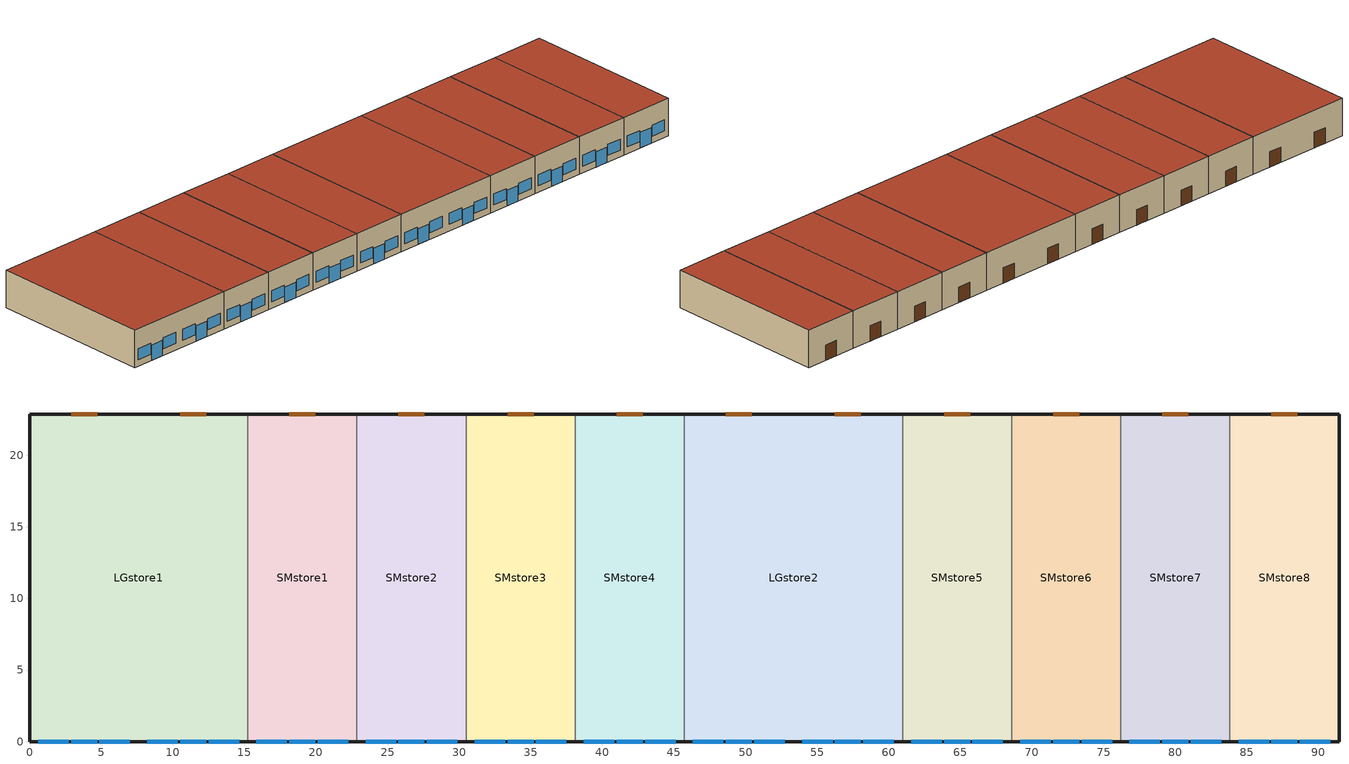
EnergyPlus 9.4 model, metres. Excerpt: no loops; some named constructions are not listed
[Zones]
LGstore1
 floor ground (ext_slab_6in_with_carpet): 0,22.86 15.24,22.86 15.24,0 0,0 z0
 wall outside (nonres_ext_wall): 15.24,22.86 0,22.86 0,0 15.24,0 z0:5.18
 wall to SMstore1 (int_wall): 15.24,0 15.24,22.86 z0:5.18
 window (Window_U_0.40_SHGC_0.38): 2.9,0 4.73,0 / 10.52,0 12.35,0 z0:2.13; 0.61,0 2.74,0 / 4.88,0 7.01,0 / 8.23,0 10.36,0 / 12.5,0 14.63,0 z0.91:2.43
 door (Swinging Door_con): 4.73,22.86 2.9,22.86 / 12.35,22.86 10.52,22.86 z0:2.13
 roof outside (nonres_roof): 15.24,22.86 0,22.86 0,0 15.24,0 z5.18
LGstore2
 floor ground (ext_slab_6in_with_carpet): 45.72,22.86 60.96,22.86 60.96,0 45.72,0 z0
 wall outside (nonres_ext_wall): 45.72,0 60.96,0 / 60.96,22.86 45.72,22.86 z0:5.18
 wall to SMstore4 (int_wall): 45.72,22.86 45.72,0 z0:5.18
 wall to SMstore5 (int_wall): 60.96,0 60.96,22.86 z0:5.18
 window (Window_U_0.40_SHGC_0.38): 48.62,0 50.44,0 / 56.24,0 58.06,0 z0:2.13; 46.33,0 48.46,0 / 50.6,0 52.73,0 / 53.95,0 56.08,0 / 58.22,0 60.35,0 z0.91:2.43
 door (Swinging Door_con): 50.44,22.86 48.62,22.86 / 58.06,22.86 56.24,22.86 z0:2.13
 roof outside (nonres_roof): 60.96,22.86 45.72,22.86 45.72,0 60.96,0 z5.18
SMstore1
 floor ground (ext_slab_6in_with_carpet): 15.24,22.86 22.86,22.86 22.86,0 15.24,0 z0
 wall outside (nonres_ext_wall): 15.24,0 22.86,0 / 22.86,22.86 15.24,22.86 z0:5.18
 wall to SMstore2 (int_wall): 22.86,0 22.86,22.86 z0:5.18
 window (Window_U_0.40_SHGC_0.38): 18.14,0 19.97,0 z0:2.13; 15.85,0 17.98,0 / 20.12,0 22.25,0 z0.91:2.43
 door (Swinging Door_con): 19.97,22.86 18.14,22.86 z0:2.13
 roof outside (nonres_roof): 22.86,22.86 15.24,22.86 15.24,0 22.86,0 z5.18
SMstore2
 floor ground (ext_slab_6in_with_carpet): 22.86,22.86 30.48,22.86 30.48,0 22.86,0 z0
 wall outside (nonres_ext_wall): 22.86,0 30.48,0 / 30.48,22.86 22.86,22.86 z0:5.18
 wall to SMstore3 (int_wall): 30.48,0 30.48,22.86 z0:5.18
 window (Window_U_0.40_SHGC_0.38): 25.76,0 27.58,0 z0:2.13; 23.47,0 25.6,0 / 27.74,0 29.87,0 z0.91:2.43
 door (Swinging Door_con): 27.58,22.86 25.76,22.86 z0:2.13
 roof outside (nonres_roof): 30.48,22.86 22.86,22.86 22.86,0 30.48,0 z5.18
SMstore3
 floor ground (ext_slab_6in_with_carpet): 30.48,22.86 38.1,22.86 38.1,0 30.48,0 z0
 wall outside (nonres_ext_wall): 30.48,0 38.1,0 / 38.1,22.86 30.48,22.86 z0:5.18
 wall to SMstore4 (int_wall): 38.1,0 38.1,22.86 z0:5.18
 window (Window_U_0.40_SHGC_0.38): 33.38,0 35.2,0 z0:2.13; 31.09,0 33.22,0 / 35.36,0 37.49,0 z0.91:2.43
 door (Swinging Door_con): 35.2,22.86 33.38,22.86 z0:2.13
 roof outside (nonres_roof): 38.1,22.86 30.48,22.86 30.48,0 38.1,0 z5.18
SMstore4
 floor ground (ext_slab_6in_with_carpet): 38.1,22.86 45.72,22.86 45.72,0 38.1,0 z0
 wall outside (nonres_ext_wall): 38.1,0 45.72,0 / 45.72,22.86 38.1,22.86 z0:5.18
 window (Window_U_0.40_SHGC_0.38): 41,0 42.82,0 z0:2.13; 38.71,0 40.84,0 / 42.98,0 45.11,0 z0.91:2.43
 door (Swinging Door_con): 42.82,22.86 41,22.86 z0:2.13
 roof outside (nonres_roof): 45.72,22.86 38.1,22.86 38.1,0 45.72,0 z5.18
SMstore5
 floor ground (ext_slab_6in_with_carpet): 60.96,22.86 68.58,22.86 68.58,0 60.96,0 z0
 wall outside (nonres_ext_wall): 60.96,0 68.58,0 / 68.58,22.86 60.96,22.86 z0:5.18
 wall to SMstore6 (int_wall): 68.58,0 68.58,22.86 z0:5.18
 window (Window_U_0.40_SHGC_0.38): 63.86,0 65.68,0 z0:2.13; 61.57,0 63.7,0 / 65.84,0 67.97,0 z0.91:2.43
 door (Swinging Door_con): 65.68,22.86 63.86,22.86 z0:2.13
 roof outside (nonres_roof): 68.58,22.86 60.96,22.86 60.96,0 68.58,0 z5.18
SMstore6
 floor ground (ext_slab_6in_with_carpet): 68.58,22.86 76.2,22.86 76.2,0 68.58,0 z0
 wall outside (nonres_ext_wall): 68.58,0 76.2,0 / 76.2,22.86 68.58,22.86 z0:5.18
 wall to SMstore7 (int_wall): 76.2,0 76.2,22.86 z0:5.18
 window (Window_U_0.40_SHGC_0.38): 71.48,0 73.3,0 z0:2.13; 69.19,0 71.32,0 / 73.46,0 75.59,0 z0.91:2.43
 door (Swinging Door_con): 73.3,22.86 71.48,22.86 z0:2.13
 roof outside (nonres_roof): 76.2,22.86 68.58,22.86 68.58,0 76.2,0 z5.18
SMstore7
 floor ground (ext_slab_6in_with_carpet): 76.2,22.86 83.82,22.86 83.82,0 76.2,0 z0
 wall outside (nonres_ext_wall): 76.2,0 83.82,0 / 83.82,22.86 76.2,22.86 z0:5.18
 wall to SMstore8 (int_wall): 83.82,0 83.82,22.86 z0:5.18
 window (Window_U_0.40_SHGC_0.38): 79.1,0 80.92,0 z0:2.13; 76.81,0 78.94,0 / 81.08,0 83.21,0 z0.91:2.43
 door (Swinging Door_con): 80.92,22.86 79.1,22.86 z0:2.13
 roof outside (nonres_roof): 83.82,22.86 76.2,22.86 76.2,0 83.82,0 z5.18
SMstore8
 floor ground (ext_slab_6in_with_carpet): 83.82,22.86 91.44,22.86 91.44,0 83.82,0 z0
 wall outside (nonres_ext_wall): 83.82,0 91.44,0 91.44,22.86 83.82,22.86 z0:5.18
 window (Window_U_0.40_SHGC_0.38): 86.72,0 88.54,0 z0:2.13; 84.43,0 86.56,0 / 88.7,0 90.83,0 z0.91:2.43
 door (Swinging Door_con): 88.54,22.86 86.72,22.86 z0:2.13
 roof outside (nonres_roof): 91.44,22.86 83.82,22.86 83.82,0 91.44,0 z5.18
[EnergyManagementSystem:ProgramCallingManager]
PSZ7_7_Set_Number_of_Stages_CallingManager: BeginNewEnvironment; PSZ7_7_Set_Number_of_Stages
PSZ8_8_ECO_Manager: InsideHVACSystemIterationLoop; PSZ8_8_Economizer_CTRL_Prog
PSZ8_8_Fan_Main_Manager: BeginTimestepBeforePredictor; PSZ8_8_Fan_Control
PSZ8_8_Fan_Parameter_manager: BeginNewEnvironment; PSZ8_8_Set_Fan_Par
PSZ8_8_Set_Number_of_Stages_CallingManager: BeginNewEnvironment; PSZ8_8_Set_Number_of_Stages
PSZ9_9_ECO_Manager: InsideHVACSystemIterationLoop; PSZ9_9_Economizer_CTRL_Prog
PSZ9_9_Fan_Main_Manager: BeginTimestepBeforePredictor; PSZ9_9_Fan_Control
PSZ9_9_Fan_Parameter_manager: BeginNewEnvironment; PSZ9_9_Set_Fan_Par
PSZ9_9_Set_Number_of_Stages_CallingManager: BeginNewEnvironment; PSZ9_9_Set_Number_of_Stages
PSZ10_10_ECO_Manager: InsideHVACSystemIterationLoop; PSZ10_10_Economizer_CTRL_Prog
PSZ10_10_Fan_Main_Manager: BeginTimestepBeforePredictor; PSZ10_10_Fan_Control
PSZ10_10_Fan_Parameter_manager: BeginNewEnvironment; PSZ10_10_Set_Fan_Par
PSZ10_10_Set_Number_of_Stages_CallingManager: BeginNewEnvironment; PSZ10_10_Set_Number_of_Stages
SET_LGSTORE1_Light_EMS_Program_Prog_Manager: BeginTimestepBeforePredictor; SET_LGSTORE1_Light_EMS_Program
SET_LGSTORE2_Light_EMS_Program_Prog_Manager: BeginTimestepBeforePredictor; SET_LGSTORE2_Light_EMS_Program
SET_SMSTORE1_Light_EMS_Program_Prog_Manager: BeginTimestepBeforePredictor; SET_SMSTORE1_Light_EMS_Program
SET_SMSTORE2_Light_EMS_Program_Prog_Manager: BeginTimestepBeforePredictor; SET_SMSTORE2_Light_EMS_Program
SET_SMSTORE3_Light_EMS_Program_Prog_Manager: BeginTimestepBeforePredictor; SET_SMSTORE3_Light_EMS_Program
SET_SMSTORE4_Light_EMS_Program_Prog_Manager: BeginTimestepBeforePredictor; SET_SMSTORE4_Light_EMS_Program
SET_SMSTORE5_Light_EMS_Program_Prog_Manager: BeginTimestepBeforePredictor; SET_SMSTORE5_Light_EMS_Program
SET_SMSTORE6_Light_EMS_Program_Prog_Manager: BeginTimestepBeforePredictor; SET_SMSTORE6_Light_EMS_Program
SET_SMSTORE7_Light_EMS_Program_Prog_Manager: BeginTimestepBeforePredictor; SET_SMSTORE7_Light_EMS_Program
SET_SMSTORE8_Light_EMS_Program_Prog_Manager: BeginTimestepBeforePredictor; SET_SMSTORE8_Light_EMS_Program
[EnergyManagementSystem:Sensor]
Name | Output variable or output meter | Output variable or output meter index key
OAT_F | Site Outdoor Air Drybulb Temperature
OAwb_F | Site Outdoor Air Wetbulb Temperature | *
PSZ1_1_DAT_Rqd | System Node Setpoint Temperature | PSZ-AC_1:1 Supply Equipment Outlet Node
PSZ1_1_OASch; PSZ2_2_OASch | Schedule Value | Type1_MinOA_MotorizedDamper_SCH
PSZ2_2_DAT_Rqd | System Node Setpoint Temperature | PSZ-AC_2:2 Supply Equipment Outlet Node
PSZ3_3_DAT_Rqd | System Node Setpoint Temperature | PSZ-AC_3:3 Supply Equipment Outlet Node
PSZ3_3_OASch; PSZ4_4_OASch; PSZ5_5_OASch | Schedule Value | Type2_MinOA_MotorizedDamper_SCH
PSZ4_4_DAT_Rqd | System Node Setpoint Temperature | PSZ-AC_4:4 Supply Equipment Outlet Node
PSZ5_5_DAT_Rqd | System Node Setpoint Temperature | PSZ-AC_5:5 Supply Equipment Outlet Node
PSZ6_6_DAT_Rqd | System Node Setpoint Temperature | PSZ-AC_6:6 Supply Equipment Outlet Node
PSZ6_6_OASch; PSZ7_7_OASch; PSZ8_8_OASch; PSZ9_9_OASch; PSZ10_10_OASch | Schedule Value | Type3_MinOA_MotorizedDamper_SCH
PSZ7_7_DAT_Rqd | System Node Setpoint Temperature | PSZ-AC_7:7 Supply Equipment Outlet Node
PSZ8_8_DAT_Rqd | System Node Setpoint Temperature | PSZ-AC_8:8 Supply Equipment Outlet Node
PSZ9_9_DAT_Rqd | System Node Setpoint Temperature | PSZ-AC_9:9 Supply Equipment Outlet Node
PSZ10_10_DAT_Rqd | System Node Setpoint Temperature | PSZ-AC_10:10 Supply Equipment Outlet Node
[Schedule:Compact]
Type1_MinOA_MotorizedDamper_SCH: Through: 12/31, For: Monday Tuesday Wednesday Thursday SummerDesignDay, Until: 09:00, 0, Until: 23:00, 1, Until: 24:00, 1, For: Friday Saturday WinterDesignDay, Until: 01:00, 1, Until: 09:00, 0, Until: 22:00, 1, Until: 24:00, 1, For: Sunday Holidays AllOtherDays, Until: 09:00, 0, Until: 23:00, 1, Until: 24:00, 1
Type2_MinOA_MotorizedDamper_SCH: Through: 12/31, For: Weekdays SummerDesignDay, Until: 08:00, 0, Until: 21:00, 1, Until: 24:00, 0, For: Saturday WinterDesignDay, Until: 08:00, 0, Until: 19:00, 1, Until: 24:00, 0, For: Sunday Holidays AllOtherDays, Until: 09:00, 0, Until: 18:00, 1, Until: 24:00, 0
Type3_MinOA_MotorizedDamper_SCH: Through: 12/31, For: Weekdays SummerDesignDay, Until: 09:00, 0, Until: 21:00, 1, Until: 24:00, 0, For: Saturday WinterDesignDay, Until: 09:00, 0, Until: 19:00, 1, Until: 24:00, 0, For: Sunday Holidays AllOtherDays, Until: 10:00, 0, Until: 18:00, 1, Until: 24:00, 0
